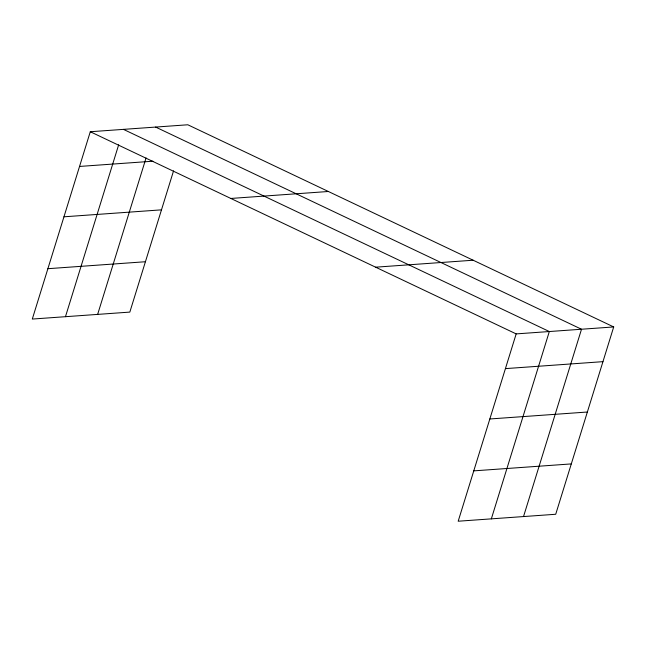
<?xml version="1.0" encoding="UTF-8"?>
<svg xmlns="http://www.w3.org/2000/svg" width="646" height="646" viewBox="0 0 646 646"><rect width="100%" height="100%" fill="white"/><g stroke="black" fill="none" stroke-linecap="round" stroke-linejoin="round"><path stroke-width="0.97" d="M613.7 326.941L516.17 333.901L458.184 521.225L555.713 514.264L613.7 326.941L187.816 124.775L90.287 131.736L32.3 319.059L129.83 312.099L173.548 170.883M65.464 316.693L118.67 144.793M97.643 314.392L146.085 157.923M491.34 518.859L549.326 331.535L123.451 129.37M523.526 516.566L581.513 329.242L155.629 127.068M79.539 166.442L152.932 161.209M230.824 198.451L328.362 191.491M63.954 216.806L161.484 209.845M47.893 268.696L145.423 261.735M375.625 267.186L473.163 260.225M505.422 368.616L602.952 361.655M489.829 418.979L587.367 412.019M473.768 470.869L571.306 463.909M90.287 131.736L516.17 333.901"/></g></svg>
